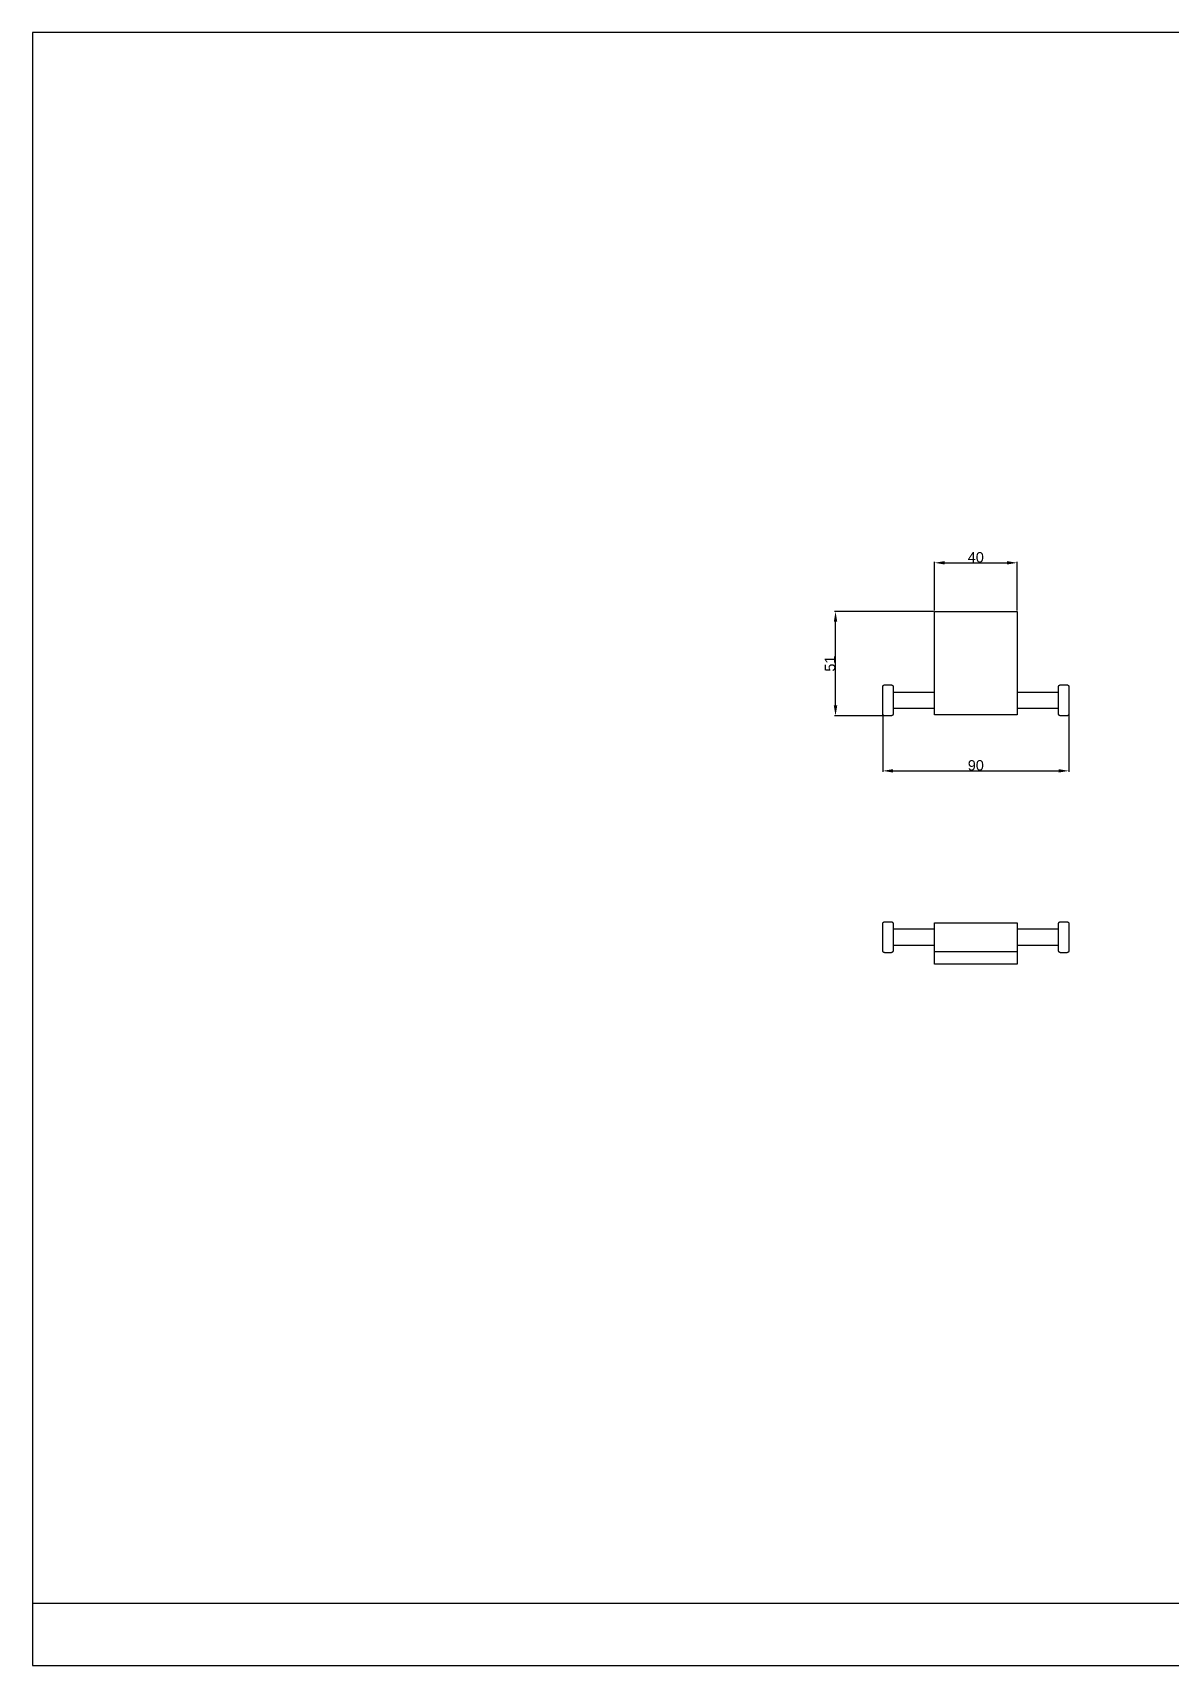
# Model space of a CAD drawing. Header units: millimetres. Extents: x -5 to 5638, y -16 to 780.
# Drawn here: x 4537 to 5088, y -16 to 773 of the extents above; entities that cross this region are included whole.
import ezdxf

# ---------------------------------------------------------------- set-up
doc = ezdxf.new("R2010")
doc.units = ezdxf.units.MM
doc.header["$MEASUREMENT"] = 0
for name, color, linetype in [('____', 5, 'Continuous'), ('DEFAULT', 7, 'Continuous'), ('OUTLINE', 2, 'Continuous'), ('TEX', 131, 'Continuous')]:
    doc.layers.add(name, color=color, linetype=linetype)
doc.styles.add('ARIAL', font='arial.ttf')
doc.dimstyles.new('DIMENSION STYLE 01', dxfattribs={"dimtxt": 5, "dimasz": 5, "dimexe": 0.5, "dimexo": 0.5, "dimgap": 0.09, "dimtad": 1, "dimtoh": 1, "dimdec": 0, "dimzin": 0, "dimdsep": 46, "dimtxsty": 'ARIAL', "dimcen": 0.5, "dimadec": 1, "dimazin": 0, "dimtfac": 1, "dimtdec": 4, "dimtofl": 0, "dimtmove": 0, "dimatfit": 3, "dimfxl": 1, "dimtolj": 1, "dimtzin": 0, "dimarcsym": 0})

# ---------------------------------------------------------------- blocks, each defined once
blk = doc.blocks.new('*D23')
at = {"layer": 'DEFAULT', "color": 0, "lineweight": -2, "transparency": 16777216}
for p, q in [((4972.8, 493.38), (4924.97, 493.38)), ((4925.47, 447.88), (4925.47, 488.38)), ((4948.8, 442.88), (4924.97, 442.88))]:
    blk.add_line(p, q, dxfattribs=at)
at = {"layer": 'DEFAULT', "color": 0, "transparency": 16777216}
for points in [[(4924.64, 488.38), (4926.3, 488.38), (4925.47, 493.38)], [(4924.64, 447.88), (4926.3, 447.88), (4925.47, 442.88)]]:
    blk.add_solid(points, dxfattribs=at)
at = {"layer": 'Defpoints', "color": 0, "transparency": 16777216}
for p in [(4925.47, 493.38), (4973.3, 493.38), (4949.3, 442.88)]:
    blk.add_point(p, dxfattribs=at)
at = {"layer": 'DEFAULT', "color": 0, "transparency": 16777216, "insert": (4922.83, 468.13), "char_height": 5, "attachment_point": 5, "rotation": 90, "style": 'ARIAL'}
blk.add_mtext('\\A1;51', dxfattribs=at)
blk = doc.blocks.new('*D24')
at = {"layer": 'DEFAULT', "color": 0, "lineweight": -2, "transparency": 16777216}
for p, q in [((4973.3, 493.88), (4973.3, 517.36)), ((4978.3, 516.86), (5008.3, 516.86)), ((5013.3, 493.88), (5013.3, 517.36))]:
    blk.add_line(p, q, dxfattribs=at)
at = {"layer": 'DEFAULT', "color": 0, "transparency": 16777216}
for points in [[(4978.3, 517.7), (4978.3, 516.03), (4973.3, 516.86)], [(5008.3, 517.7), (5008.3, 516.03), (5013.3, 516.86)]]:
    blk.add_solid(points, dxfattribs=at)
at = {"layer": 'Defpoints', "color": 0, "transparency": 16777216}
for p in [(5013.3, 516.86), (4973.3, 493.38), (5013.3, 493.38)]:
    blk.add_point(p, dxfattribs=at)
at = {"layer": 'DEFAULT', "color": 0, "transparency": 16777216, "insert": (4993.3, 519.51), "char_height": 5, "attachment_point": 5, "style": 'ARIAL'}
blk.add_mtext('\\A1;40', dxfattribs=at)
blk = doc.blocks.new('*D25')
at = {"layer": 'DEFAULT', "color": 0, "lineweight": -2, "transparency": 16777216}
for p, q in [((4948.3, 443.38), (4948.3, 415.78)), ((5038.3, 443.38), (5038.3, 415.78)), ((4953.3, 416.28), (5033.3, 416.28))]:
    blk.add_line(p, q, dxfattribs=at)
at = {"layer": 'DEFAULT', "color": 0, "transparency": 16777216}
for points in [[(4953.3, 417.11), (4953.3, 415.45), (4948.3, 416.28)], [(5033.3, 417.11), (5033.3, 415.45), (5038.3, 416.28)]]:
    blk.add_solid(points, dxfattribs=at)
at = {"layer": 'Defpoints', "color": 0, "transparency": 16777216}
for p in [(4948.3, 443.88), (5038.3, 443.88), (5038.3, 416.28)]:
    blk.add_point(p, dxfattribs=at)
at = {"layer": 'DEFAULT', "color": 0, "transparency": 16777216, "insert": (4993.3, 418.92), "char_height": 5, "attachment_point": 5, "style": 'ARIAL'}
blk.add_mtext('\\A1;90', dxfattribs=at)

msp = doc.modelspace()

# ---------------------------------------------------------------- linework, layer by layer
at = {"layer": '____'}
for p, q in [((5638.32, 773.19), (4537.33, 773.19)), ((4537.33, 773.19), (4537.33, -16.19)), ((4537.33, -16.19), (5638.32, -16.19))]:
    msp.add_line(p, q, dxfattribs=at)
at = {"layer": 'OUTLINE'}
for p, q in [((4973.3, 450.38), (4973.3, 493.38)), ((4973.3, 493.38), (5013.3, 493.38)), ((5013.3, 493.38), (5013.3, 450.38)), ((4949.03, 457.84), (4949.06, 457.85)), ((4949.06, 457.85), (4949.09, 457.86)), ((4949.09, 457.86), (4949.13, 457.86)), ((4949.13, 457.86), (4949.16, 457.87)), ((4949.16, 457.87), (4949.2, 457.87)), ((4949.2, 457.87), (4949.23, 457.88)), ((4949.23, 457.88), (4949.27, 457.88)), ((4949.27, 457.88), (4949.3, 457.88)), ((4949.3, 457.88), (4952.3, 457.88)), ((4952.3, 457.88), (4952.34, 457.88)), ((4952.34, 457.88), (4952.37, 457.88)), ((4952.37, 457.88), (4952.41, 457.87)), ((4952.41, 457.87), (4952.44, 457.87)), ((4952.44, 457.87), (4952.48, 457.86)), ((4952.48, 457.86), (4952.51, 457.86)), ((4952.51, 457.86), (4952.54, 457.85)), ((4952.54, 457.85), (4952.58, 457.84)), ((5034.03, 457.84), (5034.06, 457.85)), ((5034.06, 457.85), (5034.09, 457.86)), ((5034.09, 457.86), (5034.13, 457.86)), ((5034.13, 457.86), (5034.16, 457.87)), ((5034.16, 457.87), (5034.2, 457.87)), ((5034.2, 457.87), (5034.23, 457.88)), ((5034.23, 457.88), (5034.27, 457.88)), ((5034.27, 457.88), (5034.3, 457.88)), ((5034.3, 457.88), (5037.3, 457.88)), ((5037.3, 457.88), (5037.34, 457.88)), ((5037.34, 457.88), (5037.37, 457.88)), ((5037.37, 457.88), (5037.41, 457.87)), ((5037.41, 457.87), (5037.44, 457.87)), ((5037.44, 457.87), (5037.48, 457.86)), ((5037.48, 457.86), (5037.51, 457.86)), ((5037.51, 457.86), (5037.54, 457.85)), ((5037.54, 457.85), (5037.58, 457.84)), ((4948.3, 456.95), (4948.31, 456.98)), ((4948.3, 456.91), (4948.3, 456.95)), ((4948.3, 456.88), (4948.3, 456.91)), ((4948.3, 443.88), (4948.3, 456.88)), ((4948.31, 457.02), (4948.32, 457.05)), ((4948.31, 456.98), (4948.31, 457.02)), ((4948.32, 457.09), (4948.33, 457.12)), ((4948.32, 457.05), (4948.32, 457.09)), ((4948.33, 457.12), (4948.34, 457.15)), ((4948.34, 457.15), (4948.35, 457.19)), ((4948.35, 457.19), (4948.36, 457.22)), ((4948.36, 457.22), (4948.37, 457.25)), ((4948.37, 457.25), (4948.39, 457.28)), ((4948.39, 457.28), (4948.4, 457.32)), ((4948.4, 457.32), (4948.42, 457.35)), ((4948.42, 457.35), (4948.44, 457.38)), ((4948.44, 457.38), (4948.45, 457.41)), ((4948.45, 457.41), (4948.47, 457.44)), ((4948.47, 457.44), (4948.49, 457.47)), ((4948.49, 457.47), (4948.51, 457.49)), ((4948.51, 457.49), (4948.54, 457.52)), ((4948.54, 457.52), (4948.56, 457.55)), ((4948.56, 457.55), (4948.58, 457.57)), ((4948.58, 457.57), (4948.61, 457.6)), ((4948.61, 457.6), (4948.63, 457.62)), ((4948.63, 457.62), (4948.66, 457.64)), ((4948.66, 457.64), (4948.69, 457.67)), ((4948.69, 457.67), (4948.71, 457.69)), ((4948.71, 457.69), (4948.74, 457.71)), ((4948.74, 457.71), (4948.77, 457.73)), ((4948.77, 457.73), (4948.8, 457.74)), ((4948.8, 457.74), (4948.83, 457.76)), ((4948.83, 457.76), (4948.86, 457.78)), ((4948.86, 457.78), (4948.9, 457.79)), ((4948.9, 457.79), (4948.93, 457.8)), ((4948.93, 457.8), (4948.96, 457.82)), ((4948.96, 457.82), (4948.99, 457.83)), ((4948.99, 457.83), (4949.03, 457.84)), ((4952.58, 457.84), (4952.61, 457.83)), ((4952.61, 457.83), (4952.64, 457.82)), ((4952.64, 457.82), (4952.68, 457.8)), ((4952.68, 457.8), (4952.71, 457.79)), ((4952.71, 457.79), (4952.74, 457.78)), ((4952.74, 457.78), (4952.77, 457.76)), ((4952.77, 457.76), (4952.8, 457.74)), ((4952.8, 457.74), (4952.83, 457.73)), ((4952.83, 457.73), (4952.86, 457.71)), ((4952.86, 457.71), (4952.89, 457.69)), ((4952.89, 457.69), (4952.92, 457.67)), ((4952.92, 457.67), (4952.94, 457.64)), ((4952.94, 457.64), (4952.97, 457.62)), ((4952.97, 457.62), (4953, 457.6)), ((4953, 457.6), (4953.02, 457.57)), ((4953.02, 457.57), (4953.04, 457.55)), ((4953.04, 457.55), (4953.07, 457.52)), ((4953.07, 457.52), (4953.09, 457.49)), ((4953.09, 457.49), (4953.11, 457.47)), ((4953.11, 457.47), (4953.13, 457.44)), ((4953.13, 457.44), (4953.15, 457.41)), ((4953.15, 457.41), (4953.17, 457.38)), ((4953.17, 457.38), (4953.18, 457.35)), ((4953.18, 457.35), (4953.2, 457.32)), ((4953.2, 457.32), (4953.22, 457.28)), ((4953.22, 457.28), (4953.23, 457.25)), ((4953.23, 457.25), (4953.24, 457.22)), ((4953.24, 457.22), (4953.25, 457.19)), ((4953.25, 457.19), (4953.26, 457.15)), ((4953.26, 457.15), (4953.27, 457.12)), ((4953.27, 457.12), (4953.28, 457.09)), ((4953.28, 457.09), (4953.29, 457.05)), ((4953.29, 457.05), (4953.29, 457.02)), ((4953.29, 457.02), (4953.3, 456.98)), ((4953.3, 456.98), (4953.3, 456.95)), ((4953.3, 456.95), (4953.3, 456.91)), ((4953.3, 456.91), (4953.3, 456.88)), ((4953.3, 456.88), (4953.3, 443.88)), ((4953.3, 454.38), (4973.3, 454.38)), ((4973.3, 443.38), (4973.3, 450.38)), ((5013.3, 454.38), (5033.3, 454.38)), ((5013.3, 450.38), (5013.3, 443.38)), ((5033.3, 456.95), (5033.31, 456.98)), ((5033.3, 456.91), (5033.3, 456.95)), ((5033.3, 456.88), (5033.3, 456.91)), ((5033.3, 443.88), (5033.3, 456.88)), ((5033.31, 457.02), (5033.32, 457.05)), ((5033.31, 456.98), (5033.31, 457.02)), ((5033.32, 457.09), (5033.33, 457.12)), ((5033.32, 457.05), (5033.32, 457.09)), ((5033.33, 457.12), (5033.34, 457.15)), ((5033.34, 457.15), (5033.35, 457.19)), ((5033.35, 457.19), (5033.36, 457.22)), ((5033.36, 457.22), (5033.37, 457.25)), ((5033.37, 457.25), (5033.39, 457.28)), ((5033.39, 457.28), (5033.4, 457.32)), ((5033.4, 457.32), (5033.42, 457.35)), ((5033.42, 457.35), (5033.44, 457.38)), ((5033.44, 457.38), (5033.45, 457.41)), ((5033.45, 457.41), (5033.47, 457.44)), ((5033.47, 457.44), (5033.49, 457.47)), ((5033.49, 457.47), (5033.51, 457.49)), ((5033.51, 457.49), (5033.54, 457.52)), ((5033.54, 457.52), (5033.56, 457.55)), ((5033.56, 457.55), (5033.58, 457.57)), ((5033.58, 457.57), (5033.61, 457.6)), ((5033.61, 457.6), (5033.63, 457.62)), ((5033.63, 457.62), (5033.66, 457.64)), ((5033.66, 457.64), (5033.69, 457.67)), ((5033.69, 457.67), (5033.71, 457.69)), ((5033.71, 457.69), (5033.74, 457.71)), ((5033.74, 457.71), (5033.77, 457.73)), ((5033.77, 457.73), (5033.8, 457.74)), ((5033.8, 457.74), (5033.83, 457.76)), ((5033.83, 457.76), (5033.86, 457.78)), ((5033.86, 457.78), (5033.9, 457.79)), ((5033.9, 457.79), (5033.93, 457.8)), ((5033.93, 457.8), (5033.96, 457.82)), ((5033.96, 457.82), (5033.99, 457.83)), ((5033.99, 457.83), (5034.03, 457.84)), ((5037.58, 457.84), (5037.61, 457.83)), ((5037.61, 457.83), (5037.64, 457.82)), ((5037.64, 457.82), (5037.68, 457.8)), ((5037.68, 457.8), (5037.71, 457.79)), ((5037.71, 457.79), (5037.74, 457.78)), ((5037.74, 457.78), (5037.77, 457.76)), ((5037.77, 457.76), (5037.8, 457.74)), ((5037.8, 457.74), (5037.83, 457.73)), ((5037.83, 457.73), (5037.86, 457.71)), ((5037.86, 457.71), (5037.89, 457.69)), ((5037.89, 457.69), (5037.92, 457.67)), ((5037.92, 457.67), (5037.94, 457.64)), ((5037.94, 457.64), (5037.97, 457.62)), ((5037.97, 457.62), (5038, 457.6)), ((5038, 457.6), (5038.02, 457.57)), ((5038.02, 457.57), (5038.04, 457.55)), ((5038.04, 457.55), (5038.07, 457.52)), ((5038.07, 457.52), (5038.09, 457.49)), ((5038.09, 457.49), (5038.11, 457.47)), ((5038.11, 457.47), (5038.13, 457.44)), ((5038.13, 457.44), (5038.15, 457.41)), ((5038.15, 457.41), (5038.17, 457.38)), ((5038.17, 457.38), (5038.18, 457.35)), ((5038.18, 457.35), (5038.2, 457.32)), ((5038.2, 457.32), (5038.22, 457.28)), ((5038.22, 457.28), (5038.23, 457.25)), ((5038.23, 457.25), (5038.24, 457.22)), ((5038.24, 457.22), (5038.25, 457.19)), ((5038.25, 457.19), (5038.26, 457.15)), ((5038.26, 457.15), (5038.27, 457.12)), ((5038.27, 457.12), (5038.28, 457.09)), ((5038.28, 457.09), (5038.29, 457.05)), ((5038.29, 457.05), (5038.29, 457.02)), ((5038.29, 457.02), (5038.3, 456.98)), ((5038.3, 456.98), (5038.3, 456.95)), ((5038.3, 456.95), (5038.3, 456.91)), ((5038.3, 456.91), (5038.3, 456.88)), ((5038.3, 456.88), (5038.3, 443.88)), ((4948.3, 443.84), (4948.3, 443.88)), ((4948.3, 443.81), (4948.3, 443.84)), ((4948.31, 443.78), (4948.3, 443.81)), ((4948.31, 443.74), (4948.31, 443.78)), ((4948.32, 443.71), (4948.31, 443.74)), ((4948.32, 443.67), (4948.32, 443.71)), ((4948.33, 443.64), (4948.32, 443.67)), ((4948.34, 443.61), (4948.33, 443.64)), ((4948.35, 443.58), (4948.34, 443.61)), ((4948.36, 443.54), (4948.35, 443.58)), ((4948.37, 443.51), (4948.36, 443.54)), ((4948.38, 443.48), (4948.37, 443.51)), ((4948.4, 443.45), (4948.38, 443.48)), ((4948.41, 443.42), (4948.4, 443.45)), ((4948.43, 443.39), (4948.41, 443.42)), ((4948.45, 443.36), (4948.43, 443.39)), ((4948.47, 443.33), (4948.45, 443.36)), ((4948.48, 443.3), (4948.47, 443.33)), ((4948.5, 443.27), (4948.48, 443.3)), ((4948.53, 443.25), (4948.5, 443.27)), ((4948.55, 443.22), (4948.53, 443.25)), ((4948.57, 443.2), (4948.55, 443.22)), ((4948.59, 443.17), (4948.57, 443.2)), ((4948.62, 443.15), (4948.59, 443.17)), ((4948.64, 443.12), (4948.62, 443.15)), ((4948.67, 443.1), (4948.64, 443.12)), ((4948.7, 443.08), (4948.67, 443.1)), ((4948.73, 443.06), (4948.7, 443.08)), ((4948.75, 443.04), (4948.73, 443.06)), ((4948.78, 443.02), (4948.75, 443.04)), ((4948.81, 443.01), (4948.78, 443.02)), ((4948.84, 442.99), (4948.81, 443.01)), ((4948.87, 442.97), (4948.84, 442.99)), ((4948.9, 442.96), (4948.87, 442.97)), ((4948.93, 442.95), (4948.9, 442.96)), ((4948.97, 442.94), (4948.93, 442.95)), ((4949, 442.92), (4948.97, 442.94)), ((4949.03, 442.91), (4949, 442.92)), ((4949.06, 442.91), (4949.03, 442.91)), ((4949.1, 442.9), (4949.06, 442.91)), ((4949.13, 442.89), (4949.1, 442.9)), ((4949.17, 442.89), (4949.13, 442.89)), ((4949.2, 442.88), (4949.17, 442.89)), ((4949.23, 442.88), (4949.2, 442.88)), ((4949.27, 442.88), (4949.23, 442.88)), ((4949.3, 442.88), (4949.27, 442.88)), ((4952.3, 442.88), (4949.3, 442.88)), ((4952.34, 442.88), (4952.3, 442.88)), ((4952.37, 442.88), (4952.34, 442.88)), ((4952.4, 442.88), (4952.37, 442.88)), ((4952.44, 442.89), (4952.4, 442.88)), ((4952.47, 442.89), (4952.44, 442.89)), ((4952.51, 442.9), (4952.47, 442.89)), ((4952.54, 442.91), (4952.51, 442.9)), ((4952.57, 442.91), (4952.54, 442.91)), ((4952.6, 442.92), (4952.57, 442.91)), ((4952.64, 442.94), (4952.6, 442.92)), ((4952.67, 442.95), (4952.64, 442.94)), ((4952.7, 442.96), (4952.67, 442.95)), ((4952.73, 442.97), (4952.7, 442.96)), ((4952.76, 442.99), (4952.73, 442.97)), ((4952.79, 443.01), (4952.76, 442.99)), ((4952.82, 443.02), (4952.79, 443.01)), ((4952.85, 443.04), (4952.82, 443.02)), ((4952.88, 443.06), (4952.85, 443.04)), ((4952.91, 443.08), (4952.88, 443.06)), ((4952.93, 443.1), (4952.91, 443.08)), ((4952.96, 443.12), (4952.93, 443.1)), ((4952.98, 443.15), (4952.96, 443.12)), ((4953.01, 443.17), (4952.98, 443.15)), ((4953.03, 443.2), (4953.01, 443.17)), ((4953.06, 443.22), (4953.03, 443.2)), ((4953.08, 443.25), (4953.06, 443.22)), ((4953.1, 443.27), (4953.08, 443.25)), ((4953.12, 443.3), (4953.1, 443.27)), ((4953.14, 443.33), (4953.12, 443.3)), ((4953.16, 443.36), (4953.14, 443.33)), ((4953.17, 443.39), (4953.16, 443.36)), ((4953.19, 443.42), (4953.17, 443.39)), ((4953.2, 443.45), (4953.19, 443.42)), ((4953.22, 443.48), (4953.2, 443.45)), ((4953.23, 443.51), (4953.22, 443.48)), ((4953.24, 443.54), (4953.23, 443.51)), ((4953.26, 443.58), (4953.24, 443.54)), ((4953.27, 443.64), (4953.26, 443.61)), ((4953.26, 443.61), (4953.26, 443.58)), ((4953.28, 443.67), (4953.27, 443.64)), ((4953.29, 443.71), (4953.28, 443.67)), ((4953.3, 443.78), (4953.29, 443.74)), ((4953.29, 443.74), (4953.29, 443.71)), ((4973.3, 446.38), (4953.3, 446.38)), ((4953.3, 443.88), (4953.3, 443.84)), ((4953.3, 443.84), (4953.3, 443.81)), ((4953.3, 443.81), (4953.3, 443.78)), ((5013.3, 443.38), (4973.3, 443.38)), ((5033.3, 446.38), (5013.3, 446.38)), ((5033.3, 443.84), (5033.3, 443.88)), ((5033.3, 443.81), (5033.3, 443.84)), ((5033.31, 443.78), (5033.3, 443.81)), ((5033.31, 443.74), (5033.31, 443.78)), ((5033.32, 443.71), (5033.31, 443.74)), ((5033.32, 443.67), (5033.32, 443.71)), ((5033.33, 443.64), (5033.32, 443.67)), ((5033.34, 443.61), (5033.33, 443.64)), ((5033.35, 443.58), (5033.34, 443.61)), ((5033.36, 443.54), (5033.35, 443.58)), ((5033.37, 443.51), (5033.36, 443.54)), ((5033.38, 443.48), (5033.37, 443.51)), ((5033.4, 443.45), (5033.38, 443.48)), ((5033.41, 443.42), (5033.4, 443.45)), ((5033.43, 443.39), (5033.41, 443.42)), ((5033.45, 443.36), (5033.43, 443.39)), ((5033.47, 443.33), (5033.45, 443.36)), ((5033.48, 443.3), (5033.47, 443.33)), ((5033.5, 443.27), (5033.48, 443.3)), ((5033.53, 443.25), (5033.5, 443.27)), ((5033.55, 443.22), (5033.53, 443.25)), ((5033.57, 443.2), (5033.55, 443.22)), ((5033.59, 443.17), (5033.57, 443.2)), ((5033.62, 443.15), (5033.59, 443.17)), ((5033.64, 443.12), (5033.62, 443.15)), ((5033.67, 443.1), (5033.64, 443.12)), ((5033.7, 443.08), (5033.67, 443.1)), ((5033.73, 443.06), (5033.7, 443.08)), ((5033.75, 443.04), (5033.73, 443.06)), ((5033.78, 443.02), (5033.75, 443.04)), ((5033.81, 443.01), (5033.78, 443.02)), ((5033.84, 442.99), (5033.81, 443.01)), ((5033.87, 442.97), (5033.84, 442.99)), ((5033.9, 442.96), (5033.87, 442.97)), ((5033.93, 442.95), (5033.9, 442.96)), ((5033.97, 442.94), (5033.93, 442.95)), ((5034, 442.92), (5033.97, 442.94)), ((5034.03, 442.91), (5034, 442.92)), ((5034.06, 442.91), (5034.03, 442.91)), ((5034.1, 442.9), (5034.06, 442.91)), ((5034.13, 442.89), (5034.1, 442.9)), ((5034.17, 442.89), (5034.13, 442.89)), ((5034.2, 442.88), (5034.17, 442.89)), ((5034.23, 442.88), (5034.2, 442.88)), ((5034.27, 442.88), (5034.23, 442.88)), ((5034.3, 442.88), (5034.27, 442.88)), ((5037.3, 442.88), (5034.3, 442.88)), ((5037.34, 442.88), (5037.3, 442.88)), ((5037.37, 442.88), (5037.34, 442.88)), ((5037.4, 442.88), (5037.37, 442.88)), ((5037.44, 442.89), (5037.4, 442.88)), ((5037.47, 442.89), (5037.44, 442.89)), ((5037.51, 442.9), (5037.47, 442.89)), ((5037.54, 442.91), (5037.51, 442.9)), ((5037.57, 442.91), (5037.54, 442.91)), ((5037.6, 442.92), (5037.57, 442.91)), ((5037.64, 442.94), (5037.6, 442.92)), ((5037.67, 442.95), (5037.64, 442.94)), ((5037.7, 442.96), (5037.67, 442.95)), ((5037.73, 442.97), (5037.7, 442.96)), ((5037.76, 442.99), (5037.73, 442.97)), ((5037.79, 443.01), (5037.76, 442.99)), ((5037.82, 443.02), (5037.79, 443.01)), ((5037.85, 443.04), (5037.82, 443.02)), ((5037.88, 443.06), (5037.85, 443.04)), ((5037.91, 443.08), (5037.88, 443.06)), ((5037.93, 443.1), (5037.91, 443.08)), ((5037.96, 443.12), (5037.93, 443.1)), ((5037.98, 443.15), (5037.96, 443.12)), ((5038.01, 443.17), (5037.98, 443.15)), ((5038.03, 443.19), (5038.01, 443.17)), ((5038.06, 443.22), (5038.03, 443.19)), ((5038.08, 443.25), (5038.06, 443.22)), ((5038.1, 443.27), (5038.08, 443.25)), ((5038.12, 443.3), (5038.1, 443.27)), ((5038.14, 443.33), (5038.12, 443.3)), ((5038.16, 443.36), (5038.14, 443.33)), ((5038.17, 443.39), (5038.16, 443.36)), ((5038.19, 443.42), (5038.17, 443.39)), ((5038.2, 443.45), (5038.19, 443.42)), ((5038.22, 443.48), (5038.2, 443.45)), ((5038.23, 443.51), (5038.22, 443.48)), ((5038.24, 443.54), (5038.23, 443.51)), ((5038.25, 443.57), (5038.24, 443.54)), ((5038.26, 443.61), (5038.25, 443.57)), ((5038.27, 443.64), (5038.26, 443.61)), ((5038.28, 443.67), (5038.27, 443.64)), ((5038.29, 443.71), (5038.28, 443.67)), ((5038.3, 443.78), (5038.29, 443.74)), ((5038.29, 443.74), (5038.29, 443.71)), ((5038.3, 443.88), (5038.3, 443.84)), ((5038.3, 443.84), (5038.3, 443.81)), ((5038.3, 443.81), (5038.3, 443.78)), ((4948.3, 342.42), (4948.31, 342.46)), ((4948.3, 342.39), (4948.3, 342.42)), ((4948.3, 342.35), (4948.3, 342.39)), ((4948.3, 329.36), (4948.3, 342.35)), ((4948.31, 342.49), (4948.32, 342.52)), ((4948.31, 342.46), (4948.31, 342.49)), ((4948.32, 342.56), (4948.33, 342.59)), ((4948.32, 342.52), (4948.32, 342.56)), ((4948.33, 342.59), (4948.34, 342.62)), ((4948.34, 342.62), (4948.35, 342.66)), ((4948.35, 342.66), (4948.36, 342.69)), ((4948.36, 342.69), (4948.37, 342.72)), ((4948.37, 342.72), (4948.38, 342.75)), ((4948.38, 342.75), (4948.4, 342.78)), ((4948.4, 342.78), (4948.41, 342.82)), ((4948.41, 342.82), (4948.43, 342.85)), ((4948.43, 342.85), (4948.45, 342.87)), ((4948.45, 342.87), (4948.47, 342.9)), ((4948.47, 342.9), (4948.48, 342.93)), ((4948.48, 342.93), (4948.5, 342.96)), ((4948.5, 342.96), (4948.53, 342.99)), ((4948.53, 342.99), (4948.55, 343.01)), ((4948.55, 343.01), (4948.57, 343.04)), ((4948.57, 343.04), (4948.59, 343.06)), ((4948.59, 343.06), (4948.62, 343.09)), ((4948.62, 343.09), (4948.64, 343.11)), ((4948.64, 343.11), (4948.67, 343.13)), ((4948.67, 343.13), (4948.7, 343.15)), ((4948.7, 343.15), (4948.73, 343.17)), ((4948.73, 343.17), (4948.75, 343.19)), ((4948.75, 343.19), (4948.78, 343.21)), ((4948.78, 343.21), (4948.81, 343.23)), ((4948.81, 343.23), (4948.84, 343.24)), ((4948.84, 343.24), (4948.87, 343.26)), ((4948.87, 343.26), (4948.9, 343.27)), ((4948.9, 343.27), (4948.93, 343.29)), ((4948.93, 343.29), (4948.97, 343.3)), ((4948.97, 343.3), (4949, 343.31)), ((4949, 343.31), (4949.03, 343.32)), ((4949.03, 343.32), (4949.06, 343.33)), ((4949.06, 343.33), (4949.1, 343.33)), ((4949.1, 343.33), (4949.13, 343.34)), ((4949.13, 343.34), (4949.17, 343.35)), ((4949.17, 343.35), (4949.2, 343.35)), ((4949.2, 343.35), (4949.23, 343.35)), ((4949.23, 343.35), (4949.27, 343.35)), ((4949.27, 343.35), (4949.3, 343.36)), ((4949.3, 343.36), (4952.3, 343.36)), ((4952.3, 343.36), (4952.34, 343.35)), ((4952.34, 343.35), (4952.37, 343.35)), ((4952.37, 343.35), (4952.4, 343.35)), ((4952.4, 343.35), (4952.44, 343.35)), ((4952.44, 343.35), (4952.47, 343.34)), ((4952.47, 343.34), (4952.51, 343.33)), ((4952.51, 343.33), (4952.54, 343.33)), ((4952.54, 343.33), (4952.57, 343.32)), ((4952.57, 343.32), (4952.6, 343.31)), ((4952.6, 343.31), (4952.64, 343.3)), ((4952.64, 343.3), (4952.67, 343.29)), ((4952.67, 343.29), (4952.7, 343.27)), ((4952.7, 343.27), (4952.73, 343.26)), ((4952.73, 343.26), (4952.76, 343.24)), ((4952.76, 343.24), (4952.79, 343.23)), ((4952.79, 343.23), (4952.82, 343.21)), ((4952.82, 343.21), (4952.85, 343.19)), ((4952.85, 343.19), (4952.88, 343.17)), ((4952.88, 343.17), (4952.91, 343.15)), ((4952.91, 343.15), (4952.93, 343.13)), ((4952.93, 343.13), (4952.96, 343.11)), ((4952.96, 343.11), (4952.98, 343.09)), ((4952.98, 343.09), (4953.01, 343.06)), ((4953.01, 343.06), (4953.03, 343.04)), ((4953.03, 343.04), (4953.06, 343.01)), ((4953.06, 343.01), (4953.08, 342.99)), ((4953.08, 342.99), (4953.1, 342.96)), ((4953.1, 342.96), (4953.12, 342.93)), ((4953.12, 342.93), (4953.14, 342.9)), ((4953.14, 342.9), (4953.16, 342.87)), ((4953.16, 342.87), (4953.17, 342.85)), ((4953.17, 342.85), (4953.19, 342.82)), ((4953.19, 342.82), (4953.2, 342.78)), ((4953.2, 342.78), (4953.22, 342.75)), ((4953.22, 342.75), (4953.23, 342.72)), ((4953.23, 342.72), (4953.24, 342.69)), ((4953.24, 342.69), (4953.26, 342.66)), ((4953.26, 342.66), (4953.26, 342.62)), ((4953.26, 342.62), (4953.27, 342.59)), ((4953.27, 342.59), (4953.28, 342.56)), ((4953.28, 342.56), (4953.29, 342.52)), ((4953.29, 342.52), (4953.29, 342.49)), ((4953.29, 342.49), (4953.3, 342.46)), ((4953.3, 342.46), (4953.3, 342.42)), ((4953.3, 342.42), (4953.3, 342.39)), ((4953.3, 342.39), (4953.3, 342.35)), ((4953.3, 342.35), (4953.3, 329.35)), ((4953.3, 339.85), (4973.3, 339.85)), ((4973.3, 328.85), (4973.3, 342.85)), ((4973.3, 342.85), (5013.3, 342.85)), ((5013.3, 342.85), (5013.3, 328.85)), ((5013.3, 339.85), (5033.3, 339.85)), ((5033.3, 342.42), (5033.31, 342.46)), ((5033.3, 342.39), (5033.3, 342.42)), ((5033.3, 342.35), (5033.3, 342.39)), ((5033.3, 329.36), (5033.3, 342.35)), ((5033.31, 342.49), (5033.32, 342.52)), ((5033.31, 342.46), (5033.31, 342.49)), ((5033.32, 342.56), (5033.33, 342.59)), ((5033.32, 342.52), (5033.32, 342.56)), ((5033.33, 342.59), (5033.34, 342.62)), ((5033.34, 342.62), (5033.35, 342.66)), ((5033.35, 342.66), (5033.36, 342.69)), ((5033.36, 342.69), (5033.37, 342.72)), ((5033.37, 342.72), (5033.38, 342.75)), ((5033.38, 342.75), (5033.4, 342.78)), ((5033.4, 342.78), (5033.41, 342.82)), ((5033.41, 342.82), (5033.43, 342.85)), ((5033.43, 342.85), (5033.45, 342.87)), ((5033.45, 342.87), (5033.47, 342.9)), ((5033.47, 342.9), (5033.48, 342.93)), ((5033.48, 342.93), (5033.5, 342.96)), ((5033.5, 342.96), (5033.53, 342.99)), ((5033.53, 342.99), (5033.55, 343.01)), ((5033.55, 343.01), (5033.57, 343.04)), ((5033.57, 343.04), (5033.59, 343.06)), ((5033.59, 343.06), (5033.62, 343.09)), ((5033.62, 343.09), (5033.64, 343.11)), ((5033.64, 343.11), (5033.67, 343.13)), ((5033.67, 343.13), (5033.7, 343.15)), ((5033.7, 343.15), (5033.73, 343.17)), ((5033.73, 343.17), (5033.75, 343.19)), ((5033.75, 343.19), (5033.78, 343.21)), ((5033.78, 343.21), (5033.81, 343.23)), ((5033.81, 343.23), (5033.84, 343.24)), ((5033.84, 343.24), (5033.87, 343.26)), ((5033.87, 343.26), (5033.9, 343.27)), ((5033.9, 343.27), (5033.93, 343.29)), ((5033.93, 343.29), (5033.97, 343.3)), ((5033.97, 343.3), (5034, 343.31)), ((5034, 343.31), (5034.03, 343.32)), ((5034.03, 343.32), (5034.06, 343.33)), ((5034.06, 343.33), (5034.1, 343.33)), ((5034.1, 343.33), (5034.13, 343.34)), ((5034.13, 343.34), (5034.17, 343.35)), ((5034.17, 343.35), (5034.2, 343.35)), ((5034.2, 343.35), (5034.23, 343.35)), ((5034.23, 343.35), (5034.27, 343.35)), ((5034.27, 343.35), (5034.3, 343.36)), ((5034.3, 343.36), (5037.3, 343.36)), ((5037.3, 343.36), (5037.34, 343.35)), ((5037.34, 343.35), (5037.37, 343.35)), ((5037.37, 343.35), (5037.4, 343.35)), ((5037.4, 343.35), (5037.44, 343.35)), ((5037.44, 343.35), (5037.47, 343.34)), ((5037.47, 343.34), (5037.51, 343.33)), ((5037.51, 343.33), (5037.54, 343.33)), ((5037.54, 343.33), (5037.57, 343.32)), ((5037.57, 343.32), (5037.6, 343.31)), ((5037.6, 343.31), (5037.64, 343.3)), ((5037.64, 343.3), (5037.67, 343.29)), ((5037.67, 343.29), (5037.7, 343.27)), ((5037.7, 343.27), (5037.73, 343.26)), ((5037.73, 343.26), (5037.76, 343.24)), ((5037.76, 343.24), (5037.79, 343.23)), ((5037.79, 343.23), (5037.82, 343.21)), ((5037.82, 343.21), (5037.85, 343.19)), ((5037.85, 343.19), (5037.88, 343.17)), ((5037.88, 343.17), (5037.91, 343.15)), ((5037.91, 343.15), (5037.93, 343.13)), ((5037.93, 343.13), (5037.96, 343.11)), ((5037.96, 343.11), (5037.98, 343.09)), ((5037.98, 343.09), (5038.01, 343.06)), ((5038.01, 343.06), (5038.03, 343.04)), ((5038.03, 343.04), (5038.06, 343.01)), ((5038.06, 343.01), (5038.08, 342.99)), ((5038.08, 342.99), (5038.1, 342.96)), ((5038.1, 342.96), (5038.12, 342.93)), ((5038.12, 342.93), (5038.14, 342.9)), ((5038.14, 342.9), (5038.16, 342.87)), ((5038.16, 342.87), (5038.17, 342.85)), ((5038.17, 342.85), (5038.19, 342.82)), ((5038.19, 342.82), (5038.2, 342.78)), ((5038.2, 342.78), (5038.22, 342.75)), ((5038.22, 342.75), (5038.23, 342.72)), ((5038.23, 342.72), (5038.24, 342.69)), ((5038.24, 342.69), (5038.25, 342.66)), ((5038.25, 342.66), (5038.26, 342.62)), ((5038.26, 342.62), (5038.27, 342.59)), ((5038.27, 342.59), (5038.28, 342.56)), ((5038.28, 342.56), (5038.29, 342.52)), ((5038.29, 342.52), (5038.29, 342.49)), ((5038.29, 342.49), (5038.3, 342.46)), ((5038.3, 342.46), (5038.3, 342.42)), ((5038.3, 342.42), (5038.3, 342.39)), ((5038.3, 342.39), (5038.3, 342.35)), ((5038.3, 342.35), (5038.3, 329.35)), ((4973.3, 331.85), (4953.3, 331.85)), ((5033.3, 331.85), (5013.3, 331.85)), ((4948.3, 329.32), (4948.3, 329.36)), ((4948.3, 329.29), (4948.3, 329.32)), ((4948.31, 329.25), (4948.3, 329.29)), ((4948.31, 329.22), (4948.31, 329.25)), ((4948.32, 329.19), (4948.31, 329.22)), ((4948.32, 329.15), (4948.32, 329.19)), ((4948.33, 329.12), (4948.32, 329.15)), ((4948.34, 329.09), (4948.33, 329.12)), ((4948.35, 329.05), (4948.34, 329.09)), ((4948.36, 329.02), (4948.35, 329.05)), ((4948.37, 328.99), (4948.36, 329.02)), ((4948.38, 328.96), (4948.37, 328.99)), ((4948.4, 328.93), (4948.38, 328.96)), ((4948.41, 328.9), (4948.4, 328.93)), ((4948.43, 328.86), (4948.41, 328.9)), ((4948.45, 328.84), (4948.43, 328.86)), ((4948.47, 328.81), (4948.45, 328.84)), ((4948.48, 328.78), (4948.47, 328.81)), ((4948.5, 328.75), (4948.48, 328.78)), ((4948.53, 328.72), (4948.5, 328.75)), ((4948.55, 328.7), (4948.53, 328.72)), ((4948.57, 328.67), (4948.55, 328.7)), ((4948.59, 328.65), (4948.57, 328.67)), ((4948.62, 328.62), (4948.59, 328.65)), ((4948.64, 328.6), (4948.62, 328.62)), ((4948.67, 328.58), (4948.64, 328.6)), ((4948.7, 328.56), (4948.67, 328.58)), ((4948.73, 328.54), (4948.7, 328.56)), ((4948.75, 328.52), (4948.73, 328.54)), ((4948.78, 328.5), (4948.75, 328.52)), ((4948.81, 328.48), (4948.78, 328.5)), ((4948.84, 328.47), (4948.81, 328.48)), ((4948.87, 328.45), (4948.84, 328.47)), ((4948.9, 328.44), (4948.87, 328.45)), ((4948.93, 328.42), (4948.9, 328.44)), ((4948.97, 328.41), (4948.93, 328.42)), ((4949, 328.4), (4948.97, 328.41)), ((4949.03, 328.39), (4949, 328.4)), ((4949.06, 328.38), (4949.03, 328.39)), ((4949.1, 328.38), (4949.06, 328.38)), ((4949.13, 328.37), (4949.1, 328.38)), ((4949.17, 328.36), (4949.13, 328.37)), ((4949.2, 328.36), (4949.17, 328.36)), ((4949.23, 328.36), (4949.2, 328.36)), ((4949.27, 328.36), (4949.23, 328.36)), ((4949.3, 328.35), (4949.27, 328.36)), ((4952.3, 328.35), (4949.3, 328.35)), ((4952.34, 328.36), (4952.3, 328.35)), ((4952.37, 328.36), (4952.34, 328.36)), ((4952.4, 328.36), (4952.37, 328.36)), ((4952.44, 328.36), (4952.4, 328.36)), ((4952.47, 328.37), (4952.44, 328.36)), ((4952.51, 328.38), (4952.47, 328.37)), ((4952.54, 328.38), (4952.51, 328.38)), ((4952.57, 328.39), (4952.54, 328.38)), ((4952.6, 328.4), (4952.57, 328.39)), ((4952.64, 328.41), (4952.6, 328.4)), ((4952.67, 328.42), (4952.64, 328.41)), ((4952.7, 328.44), (4952.67, 328.42)), ((4952.73, 328.45), (4952.7, 328.44)), ((4952.76, 328.47), (4952.73, 328.45)), ((4952.79, 328.48), (4952.76, 328.47)), ((4952.82, 328.5), (4952.79, 328.48)), ((4952.85, 328.52), (4952.82, 328.5)), ((4952.88, 328.54), (4952.85, 328.52)), ((4952.91, 328.56), (4952.88, 328.54)), ((4952.93, 328.58), (4952.91, 328.56)), ((4952.96, 328.6), (4952.93, 328.58)), ((4952.98, 328.62), (4952.96, 328.6)), ((4953.01, 328.65), (4952.98, 328.62)), ((4953.03, 328.67), (4953.01, 328.65)), ((4953.06, 328.7), (4953.03, 328.67)), ((4953.08, 328.72), (4953.06, 328.7)), ((4953.1, 328.75), (4953.08, 328.72)), ((4953.12, 328.78), (4953.1, 328.75)), ((4953.14, 328.81), (4953.12, 328.78)), ((4953.16, 328.84), (4953.14, 328.81)), ((4953.17, 328.86), (4953.16, 328.84)), ((4953.19, 328.89), (4953.17, 328.86)), ((4953.2, 328.93), (4953.19, 328.89)), ((4953.22, 328.96), (4953.2, 328.93)), ((4953.23, 328.99), (4953.22, 328.96)), ((4953.24, 329.02), (4953.23, 328.99)), ((4953.26, 329.05), (4953.24, 329.02)), ((4953.27, 329.12), (4953.26, 329.09)), ((4953.26, 329.09), (4953.26, 329.05)), ((4953.28, 329.15), (4953.27, 329.12)), ((4953.29, 329.19), (4953.28, 329.15)), ((4953.3, 329.25), (4953.29, 329.22)), ((4953.29, 329.22), (4953.29, 329.19)), ((4953.3, 329.35), (4953.3, 329.32)), ((4953.3, 329.32), (4953.3, 329.29)), ((4953.3, 329.29), (4953.3, 329.25)), ((5013.3, 328.85), (4973.3, 328.85)), ((4973.3, 324.85), (4973.3, 328.85)), ((4973.3, 322.85), (4973.3, 324.85)), ((5013.3, 328.85), (5013.3, 324.85)), ((5013.3, 324.85), (5013.3, 322.85)), ((5033.3, 329.32), (5033.3, 329.36)), ((5033.3, 329.29), (5033.3, 329.32)), ((5033.31, 329.25), (5033.3, 329.29)), ((5033.31, 329.22), (5033.31, 329.25)), ((5033.32, 329.19), (5033.31, 329.22)), ((5033.32, 329.15), (5033.32, 329.19)), ((5033.33, 329.12), (5033.32, 329.15)), ((5033.34, 329.09), (5033.33, 329.12)), ((5033.35, 329.05), (5033.34, 329.09)), ((5033.36, 329.02), (5033.35, 329.05)), ((5033.37, 328.99), (5033.36, 329.02)), ((5033.38, 328.96), (5033.37, 328.99)), ((5033.4, 328.93), (5033.38, 328.96)), ((5033.41, 328.9), (5033.4, 328.93)), ((5033.43, 328.86), (5033.41, 328.9)), ((5033.45, 328.84), (5033.43, 328.86)), ((5033.47, 328.81), (5033.45, 328.84)), ((5033.48, 328.78), (5033.47, 328.81)), ((5033.5, 328.75), (5033.48, 328.78)), ((5033.53, 328.72), (5033.5, 328.75)), ((5033.55, 328.7), (5033.53, 328.72)), ((5033.57, 328.67), (5033.55, 328.7)), ((5033.59, 328.65), (5033.57, 328.67)), ((5033.62, 328.62), (5033.59, 328.65)), ((5033.64, 328.6), (5033.62, 328.62)), ((5033.67, 328.58), (5033.64, 328.6)), ((5033.7, 328.56), (5033.67, 328.58)), ((5033.73, 328.54), (5033.7, 328.56)), ((5033.75, 328.52), (5033.73, 328.54)), ((5033.78, 328.5), (5033.75, 328.52)), ((5033.81, 328.48), (5033.78, 328.5)), ((5033.84, 328.47), (5033.81, 328.48)), ((5033.87, 328.45), (5033.84, 328.47)), ((5033.9, 328.44), (5033.87, 328.45)), ((5033.93, 328.42), (5033.9, 328.44)), ((5033.97, 328.41), (5033.93, 328.42)), ((5034, 328.4), (5033.97, 328.41)), ((5034.03, 328.39), (5034, 328.4)), ((5034.06, 328.38), (5034.03, 328.39)), ((5034.1, 328.38), (5034.06, 328.38)), ((5034.13, 328.37), (5034.1, 328.38)), ((5034.17, 328.36), (5034.13, 328.37)), ((5034.2, 328.36), (5034.17, 328.36)), ((5034.23, 328.36), (5034.2, 328.36)), ((5034.27, 328.36), (5034.23, 328.36)), ((5034.3, 328.35), (5034.27, 328.36)), ((5037.3, 328.35), (5034.3, 328.35)), ((5037.34, 328.36), (5037.3, 328.35)), ((5037.37, 328.36), (5037.34, 328.36)), ((5037.4, 328.36), (5037.37, 328.36)), ((5037.44, 328.36), (5037.4, 328.36)), ((5037.47, 328.37), (5037.44, 328.36)), ((5037.51, 328.38), (5037.47, 328.37)), ((5037.54, 328.38), (5037.51, 328.38)), ((5037.57, 328.39), (5037.54, 328.38)), ((5037.6, 328.4), (5037.57, 328.39)), ((5037.64, 328.41), (5037.6, 328.4)), ((5037.67, 328.42), (5037.64, 328.41)), ((5037.7, 328.44), (5037.67, 328.42)), ((5037.73, 328.45), (5037.7, 328.44)), ((5037.76, 328.47), (5037.73, 328.45)), ((5037.79, 328.48), (5037.76, 328.47)), ((5037.82, 328.5), (5037.79, 328.48)), ((5037.85, 328.52), (5037.82, 328.5)), ((5037.88, 328.54), (5037.85, 328.52)), ((5037.91, 328.56), (5037.88, 328.54)), ((5037.93, 328.58), (5037.91, 328.56)), ((5037.96, 328.6), (5037.93, 328.58)), ((5037.98, 328.62), (5037.96, 328.6)), ((5038.01, 328.65), (5037.98, 328.62)), ((5038.03, 328.67), (5038.01, 328.65)), ((5038.06, 328.7), (5038.03, 328.67)), ((5038.08, 328.72), (5038.06, 328.7)), ((5038.1, 328.75), (5038.08, 328.72)), ((5038.12, 328.78), (5038.1, 328.75)), ((5038.14, 328.81), (5038.12, 328.78)), ((5038.16, 328.84), (5038.14, 328.81)), ((5038.17, 328.86), (5038.16, 328.84)), ((5038.19, 328.89), (5038.17, 328.86)), ((5038.2, 328.93), (5038.19, 328.89)), ((5038.22, 328.96), (5038.2, 328.93)), ((5038.23, 328.99), (5038.22, 328.96)), ((5038.24, 329.02), (5038.23, 328.99)), ((5038.25, 329.05), (5038.24, 329.02)), ((5038.27, 329.12), (5038.26, 329.09)), ((5038.26, 329.09), (5038.25, 329.05)), ((5038.28, 329.15), (5038.27, 329.12)), ((5038.29, 329.19), (5038.28, 329.15)), ((5038.3, 329.25), (5038.29, 329.22)), ((5038.29, 329.22), (5038.29, 329.19)), ((5038.3, 329.35), (5038.3, 329.32)), ((5038.3, 329.32), (5038.3, 329.29)), ((5038.3, 329.29), (5038.3, 329.25)), ((5013.3, 322.85), (4973.3, 322.85))]:
    msp.add_line(p, q, dxfattribs=at)
at = {"layer": 'TEX'}
msp.add_line((4537.33, 13.81), (5638.32, 13.81), dxfattribs=at)

# ---------------------------------------------------------------- dimensions: what is measured, and where the dimension line sits
at = {"layer": 'DEFAULT'}
for base, p1, p2, picture, middle in [((5013.3, 516.86), (4973.3, 493.38), (5013.3, 493.38), '*D24', (4993.3, 519.51)), ((5038.3, 416.28), (4948.3, 443.88), (5038.3, 443.88), '*D25', (4993.3, 418.92))]:
    dim = msp.add_linear_dim(base=base, p1=p1, p2=p2, dimstyle='DIMENSION STYLE 01', dxfattribs=at)
    dim.commit()
    dim.dimension.update_dxf_attribs({"geometry": picture, "text_midpoint": middle})
dim = msp.add_linear_dim(base=(4925.47, 493.3777), p1=(4949.3018, 442.8775), p2=(4973.3018, 493.3777), angle=90, dimstyle='DIMENSION STYLE 01', dxfattribs=at)
dim.commit()
dim.dimension.update_dxf_attribs({"geometry": '*D23', "text_midpoint": (4922.8272, 468.1276)})

doc.saveas('drawing.dxf')
